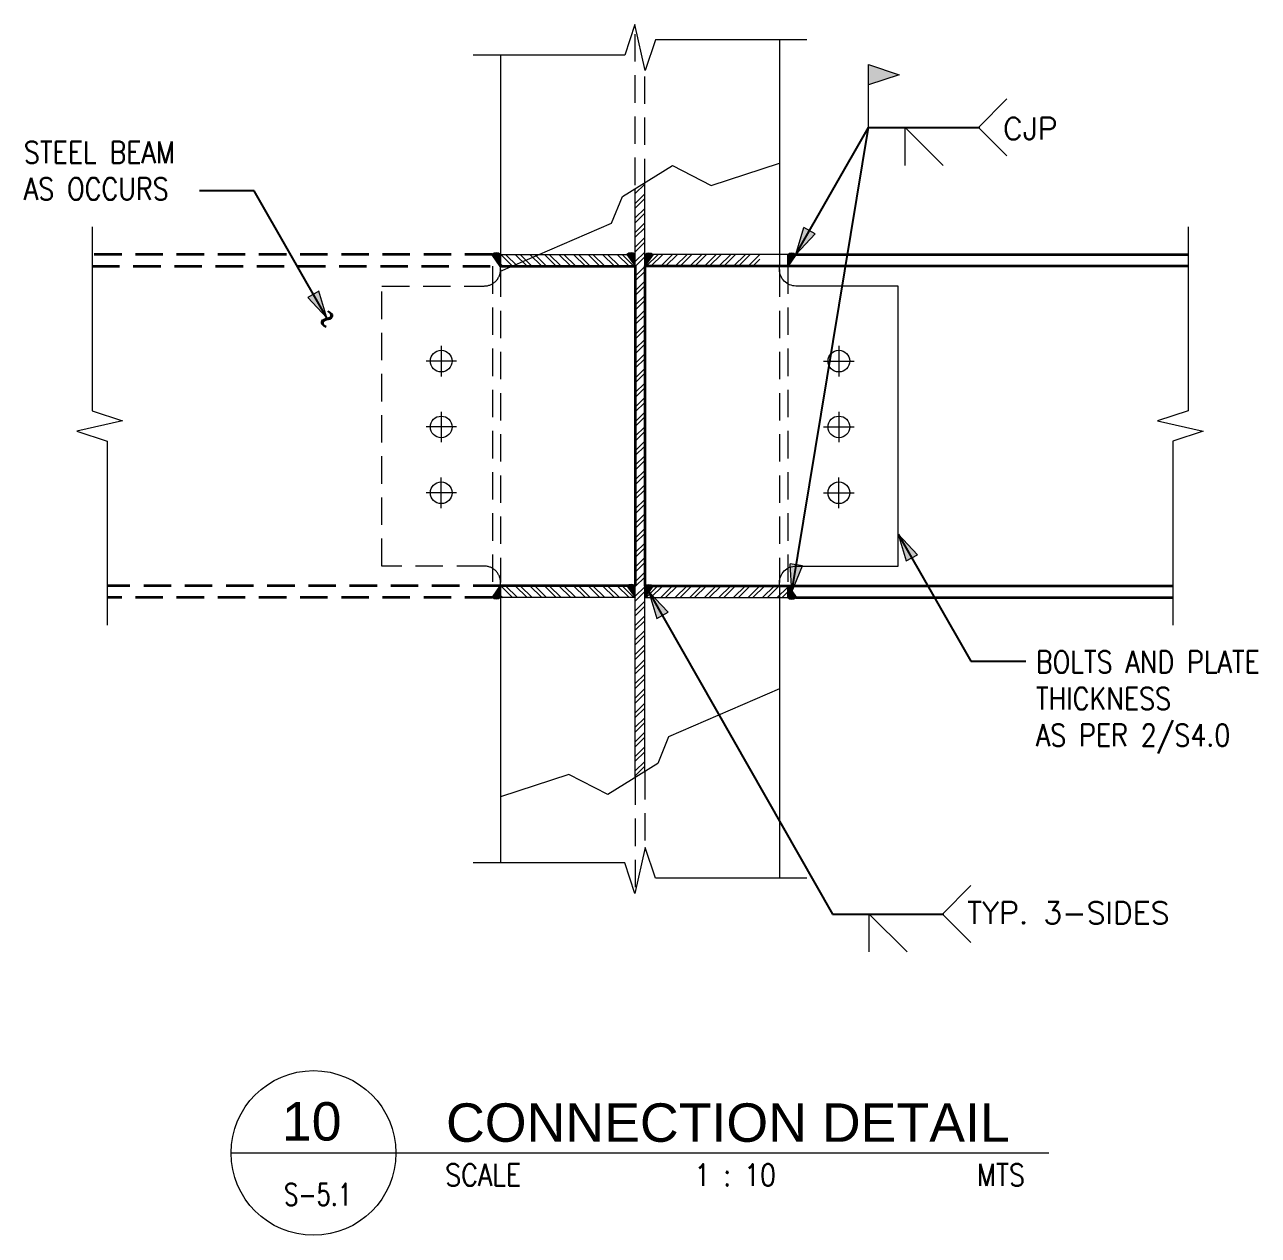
# Model space of a CAD drawing. Header units: millimetres. Extents: x 0 to 437400, y -4782 to 73710.
# Drawn here: x 6697 to 7820, y 6804 to 7907 of the extents above; entities that cross this region are included whole.
import ezdxf
from ezdxf.enums import TextEntityAlignment as Align

# ---------------------------------------------------------------- set-up
doc = ezdxf.new("R2010")
doc.units = ezdxf.units.MM
doc.header["$LTSCALE"] = 10
doc.header["$MEASUREMENT"] = 0
doc.linetypes.add('HIDDEN', pattern=[0.375, 0.25, -0.125])
doc.layers.get('0').update_dxf_attribs({"lineweight": 9})
for name, color, linetype, lineweight in [('.1 - NUMBER 8', 8, 'Continuous', 9), ('.1 - NUMBER 9', 9, 'Continuous', 9), ('.2 - RED', 1, 'Continuous', 20), ('.3 - YELLOW', 2, 'Continuous', 15), ('.4 - GREEN', 3, 'Continuous', 18), ('.5 - CYAN', 4, 'Continuous', 25), ('S-Anno-Text', 52, 'Continuous', 15), ('S-ANNO-WELD', 1, 'Continuous', 9), ('S-DETL-LN03', 3, 'Continuous', 9), ('S-DETL-LN4', 4, 'Continuous', 9), ('S-DETL-LN8', 8, 'Continuous', 9)]:
    doc.layers.add(name, color=color, linetype=linetype, lineweight=lineweight)
doc.styles.add('1', font='romans.shx', dxfattribs={"width": 0.85, "height": 60})
doc.styles.add('2', font='simplex.shx', dxfattribs={"width": 0.95, "height": 40})
doc.styles.add('ROMANSX', font='ROMANS.shx', dxfattribs={"height": 0.09375})
doc.styles.add('SHEETNAME', font='simplex.shx', dxfattribs={"width": 0.75, "height": 200})
doc.styles.add('TITLE1', font='HELV.shx', dxfattribs={"height": 500})
doc.dimstyles.new('ESCA_ARW$7', dxfattribs={"dimtxt": 200, "dimasz": 1, "dimexe": 100, "dimexo": 100, "dimgap": 100, "dimtad": 1, "dimdec": 0, "dimrnd": 1, "dimdsep": 46, "dimtxsty": '1', "dimblk1": 'dim_arw', "dimblk2": 'dim_arw', "dimsah": 1, "dimcen": 50, "dimclrd": 1, "dimclre": 256, "dimclrt": 52, "dimadec": 0, "dimazin": 0, "dimtfac": 1, "dimtofl": 0, "dimtmove": 0, "dimatfit": 3, "dimldrblk": 'dim_arw', "dimfxl": 1, "dimtolj": 1, "dimtzin": 0, "dimarcsym": 0})

# ---------------------------------------------------------------- blocks, each defined once
blk = doc.blocks.new('dim_arw')
h = blk.add_hatch(color=256)
h.paths.add_polyline_path([(-126, 29), (0, 0), (-126, -29, -0.115681), (-133, 0, -0.115681)])
h.paths.add_polyline_path([(-249, 58), (-126, 29, 0.115681), (-133, 0, 0.115681), (-126, -29), (-249, -58)])
for p, q in [((0, 0), (-249, 58)), ((-249, 58), (-249, -58)), ((0, 0), (-249, -58))]:
    blk.add_line(p, q)
blk = doc.blocks.new('*U11')
at = {"layer": 'S-ANNO-WELD'}
blk.add_lwpolyline([(0, 0), (0, -0.1622), (0.1622, 0)], dxfattribs=at)
blk = doc.blocks.new('*U8')
at = {"layer": 'S-ANNO-WELD'}
blk.add_line((0, 0), (0, 0.2249), dxfattribs=at)
blk.add_lwpolyline([(0, 0.1816), (0, 0.2683), (-0.13, 0.2249), (0, 0.1816)], dxfattribs=at)
blk.add_solid([(0, 0.1816), (-0.13, 0.2249), (0, 0.2683)], dxfattribs=at)

msp = doc.modelspace()

# ---------------------------------------------------------------- hatches: boundary and pattern name
at = {"layer": 'S-DETL-LN8'}
h = msp.add_hatch(dxfattribs=at)
h.set_pattern_fill('ANSI32', color=256, scale=25, style=0)
h.set_pattern_definition([(45, (-35043.045, 6747.5), (-6.629126, 6.629126), []), (45, (-35038.626, 6747.5), (-6.629126, 6.629126), [])])
h.paths.add_polyline_path([(7261.6, 7762.9), (7252.9, 7757.5), (7252.9, 7221), (7261.6, 7226.4)])
at = {"layer": 'S-DETL-LN8', "linetype": 'Continuous'}
for points in [[(7130.3, 7686.7), (7130.3, 7697.5, 0.345992), (7122.8, 7697.5)], [(7252.9, 7686.7), (7252.9, 7697.5, 0.345992), (7245.3, 7697.5)], [(7269.2, 7697.5, 0.345992), (7261.6, 7697.5), (7261.6, 7686.7)], [(7399.2, 7697.5, 0.345992), (7391.7, 7697.5), (7391.7, 7686.7)], [(7122.8, 7384.8, 0.345992), (7130.3, 7384.8), (7130.3, 7395.6)], [(7252.9, 7384.8), (7252.9, 7395.6, 0.345992), (7245.3, 7395.6)], [(7269.2, 7395.6, 0.345992), (7261.6, 7395.6), (7261.6, 7384.8)], [(7391.7, 7395.6), (7391.7, 7384.8, 0.345992), (7399.2, 7384.8)]]:
    msp.add_hatch(color=256, dxfattribs=at).paths.add_polyline_path(points)
at = {"layer": 'S-DETL-LN8'}
h = msp.add_hatch(dxfattribs=at)
h.set_pattern_fill('ANSI32', color=256, scale=25, style=0)
h.set_pattern_definition([(135, (47997.195, 6875.042), (6.629126, 6.629126), []), (135, (47992.775, 6875.042), (6.629126, 6.629126), [])])
h.paths.add_polyline_path([(7130.3, 7697.5), (7130.3, 7686.7), (7252.9, 7686.7), (7245.3, 7697.5)])
h = msp.add_hatch(dxfattribs=at)
h.set_pattern_fill('ANSI32', color=256, scale=25, style=0)
h.set_pattern_definition([(45, (-33482.685, 6875.042), (-6.629126, 6.629126), []), (45, (-33478.266, 6875.042), (-6.629126, 6.629126), [])])
h.paths.add_polyline_path([(7268.6, 7697.5), (7261, 7686.7), (7366.4, 7686.7), (7366.4, 7697.5)])
h = msp.add_hatch(dxfattribs=at)
h.set_pattern_fill('ANSI32', color=256, scale=25, style=0)
h.set_pattern_definition([(135, (47997.195, 6573.163), (6.629126, 6.629126), []), (135, (47992.775, 6573.163), (6.629126, 6.629126), [])])
h.paths.add_polyline_path([(7130.3, 7395.6), (7130.3, 7384.8), (7252.9, 7384.8), (7245.3, 7395.6)])
h = msp.add_hatch(dxfattribs=at)
h.set_pattern_fill('ANSI32', color=256, scale=25, style=0)
h.set_pattern_definition([(45, (-33482.685, 6573.163), (-6.629126, 6.629126), []), (45, (-33478.266, 6573.163), (-6.629126, 6.629126), [])])
h.paths.add_polyline_path([(7269.2, 7395.6), (7261.6, 7384.8), (7391.7, 7384.8), (7391.7, 7395.6)])

# ---------------------------------------------------------------- linework, layer by layer
at = {"layer": '.1 - NUMBER 8', "linetype": 'HIDDEN', "ltscale": 10}
for p, q in [((7122.8, 7686.7), (7122.8, 7395.6)), ((7130.3, 7683.7), (7130.3, 7398.6)), ((7384.2, 7683.7), (7384.2, 7398.6)), ((7391.7, 7686.7), (7391.7, 7395.6))]:
    msp.add_line(p, q, dxfattribs=at)
at = {"layer": '.1 - NUMBER 9', "color": 1}
for points in [[(7409.2, 7892.9), (7271.2, 7892.9), (7262, 7865.1), (7252.5, 7906.8), (7243.4, 7879), (7105.3, 7879)], [(7130.3, 7682.2), (7231.2, 7725.9), (7241.2, 7750.3), (7286.7, 7778.4), (7322.1, 7760.4), (7384.2, 7780.6)], [(7756.3, 7722.5), (7756.3, 7555.1), (7728.5, 7545.9), (7770.1, 7536.4), (7742.4, 7527.3), (7742.4, 7359.8)], [(7384.2, 7301.7), (7283.3, 7258.1), (7273.4, 7233.7), (7227.9, 7205.6), (7192.5, 7223.6), (7130.3, 7203.3)], [(7409.2, 7129.3), (7271.2, 7129.3), (7262, 7157.1), (7252.5, 7115.4), (7243.4, 7143.2), (7105.3, 7143.2)]]:
    msp.add_lwpolyline(points, dxfattribs=at)
at = {"layer": '.1 - NUMBER 9', "color": 251, "linetype": 'Continuous', "ltscale": 10}
msp.add_lwpolyline([(6758.3, 7722.5), (6758.3, 7555.1), (6786.1, 7545.9), (6744.4, 7536.4), (6772.2, 7527.3), (6772.2, 7359.8)], dxfattribs=at)
at = {"layer": '.2 - RED', "color": 1, "linetype": 'HIDDEN', "ltscale": 10}
for p, q in [((7252.9, 7760.7), (7252.9, 7905.2)), ((7261.6, 7759.7), (7261.6, 7866.7))]:
    msp.add_line(p, q, dxfattribs=at)
at = {"layer": '.2 - RED', "color": 1, "linetype": 'Continuous', "ltscale": 10}
for p, q in [((7261.6, 7226.4), (7261.6, 7762.9)), ((7252.9, 7221), (7252.9, 7757.5))]:
    msp.add_line(p, q, dxfattribs=at)
at = {"layer": '.3 - YELLOW', "linetype": 'HIDDEN', "ltscale": 10}
msp.add_lwpolyline([(7130.3, 7395.6), (7130.3, 7398.6, 0.414214), (7115.3, 7413.6), (7022.2, 7413.6), (7022.2, 7668.7), (7115.3, 7668.7, 0.414214), (7130.3, 7683.7), (7130.3, 7686.7)], format="xyb", dxfattribs=at)
at = {"layer": '.3 - YELLOW'}
msp.add_lwpolyline([(7384.2, 7395.6), (7384.2, 7398.6, -0.414214), (7399.2, 7413.6), (7492.4, 7413.6), (7492.4, 7668.7), (7399.2, 7668.7, -0.414214), (7384.2, 7683.7), (7384.2, 7686.7)], format="xyb", dxfattribs=at)
at = {"layer": '.4 - GREEN'}
for points in [[(7130.3, 7697.5), (7245.3, 7697.5), (7252.9, 7686.7), (7130.3, 7686.7), (7130.3, 7697.5), (7130.3, 7686.7)], [(7391.7, 7697.5), (7269.2, 7697.5), (7261.6, 7686.7), (7391.7, 7686.7), (7391.7, 7697.5), (7391.7, 7686.7)], [(7130.3, 7395.6), (7245.3, 7395.6), (7252.9, 7384.8), (7130.3, 7384.8), (7130.3, 7395.6), (7130.3, 7384.8)], [(7391.7, 7395.6), (7269.2, 7395.6), (7261.6, 7384.8), (7391.7, 7384.8), (7391.7, 7395.6), (7391.7, 7384.8)]]:
    msp.add_lwpolyline(points, dxfattribs=at)
at = {"layer": '.5 - CYAN', "color": 251, "linetype": 'HIDDEN', "lineweight": 35, "ltscale": 10}
for points in [[(7130.3, 7686.7), (7122.8, 7697.5), (6758.3, 7697.5)], [(6758.3, 7686.7), (7130.3, 7686.7)], [(7130.3, 7395.6), (6772.2, 7395.6)], [(7130.3, 7395.6), (7122.8, 7384.8), (6772.2, 7384.8)]]:
    msp.add_lwpolyline(points, dxfattribs=at)
at = {"layer": '.5 - CYAN', "lineweight": 35}
for points in [[(7391.7, 7686.7), (7399.2, 7697.5), (7756.3, 7697.5)], [(7756.3, 7686.7), (7261.6, 7686.7), (7261.6, 7395.6), (7742.4, 7395.6)], [(7391.7, 7395.6), (7399.2, 7384.8), (7742.4, 7384.8)]]:
    msp.add_lwpolyline(points, dxfattribs=at)
at = {"layer": 'S-Anno-Text', "color": 9}
for p, q in [((7076.2, 7614.2), (7076.2, 7586.4)), ((7438.3, 7614.2), (7438.3, 7586.4)), ((7090.1, 7600.3), (7062.4, 7600.3)), ((7424.4, 7600.3), (7452.1, 7600.3)), ((7076.2, 7554.2), (7076.2, 7526.4)), ((7438.3, 7554.2), (7438.3, 7526.4)), ((7090.1, 7540.3), (7062.4, 7540.3)), ((7424.4, 7540.3), (7452.1, 7540.3)), ((7076.2, 7466.4), (7076.2, 7494.2)), ((7438.3, 7466.4), (7438.3, 7494.2)), ((7090.1, 7480.3), (7062.4, 7480.3)), ((7424.4, 7480.3), (7452.1, 7480.3))]:
    msp.add_line(p, q, dxfattribs=at)
at = {"layer": 'S-Anno-Text', "color": 1}
msp.add_line((6884.9, 6878.9), (7629.6, 6878.9), dxfattribs=at)
at = {"layer": 'S-Anno-Text', "color": 9}
for centre in [(7076.2, 7600.3), (7438.3, 7600.3), (7076.2, 7540.3), (7438.3, 7540.3), (7076.2, 7480.3), (7438.3, 7480.3)]:
    msp.add_circle(centre, 9.87, dxfattribs=at)
at = {"layer": 'S-Anno-Text', "color": 1}
msp.add_circle((6959.9, 6878.9), 75, dxfattribs=at)
at = {"layer": 'S-ANNO-WELD'}
for points in [[(7591.4, 7839.2), (7565.4, 7813.2), (7591.4, 7787.3)], [(7558.6, 7070.6), (7532.6, 7096.6), (7558.6, 7122.5)]]:
    msp.add_lwpolyline(points, dxfattribs=at)
at = {"layer": 'S-DETL-LN03'}
for p, q in [((7384.2, 7892.9), (7384.2, 7686.7)), ((7130.3, 7879), (7130.3, 7686.7)), ((7130.3, 7395.6), (7130.3, 7143.2)), ((7384.2, 7395.6), (7384.2, 7129.3))]:
    msp.add_line(p, q, dxfattribs=at)
at = {"layer": 'S-DETL-LN03', "color": 1, "linetype": 'HIDDEN', "ltscale": 10}
for p, q in [((7261.6, 7226), (7261.6, 7155.5)), ((7252.9, 7221), (7252.9, 7117))]:
    msp.add_line(p, q, dxfattribs=at)
at = {"layer": 'S-DETL-LN4', "lineweight": 35}
msp.add_lwpolyline([(7130.3, 7686.7), (7252.9, 7686.7), (7252.9, 7395.6), (7130.3, 7395.6)], dxfattribs=at)
at = {"layer": 'S-DETL-LN8', "linetype": 'Continuous'}
for points in [[(7122.8, 7697.5), (7130.3, 7686.7), (7130.3, 7697.5, 0.345992), (7122.8, 7697.5, 1)], [(7245.3, 7697.5), (7252.9, 7686.7), (7252.9, 7697.5, 0.345992), (7245.3, 7697.5, 1)], [(7269.2, 7697.5), (7261.6, 7686.7), (7261.6, 7697.5, -0.345992), (7269.2, 7697.5, -1)], [(7399.2, 7697.5), (7391.7, 7686.7), (7391.7, 7697.5, -0.345992), (7399.2, 7697.5, -1)], [(7122.8, 7384.8), (7130.3, 7395.6), (7130.3, 7384.8, -0.345992), (7122.8, 7384.8, -1)], [(7245.3, 7395.6), (7252.9, 7384.8), (7252.9, 7395.6, 0.345992), (7245.3, 7395.6, 1)], [(7269.2, 7395.6), (7261.6, 7384.8), (7261.6, 7395.6, -0.345992), (7269.2, 7395.6, -1)], [(7399.2, 7384.8), (7391.7, 7395.6), (7391.7, 7384.8, 0.345992), (7399.2, 7384.8, 1)]]:
    msp.add_lwpolyline(points, format="xyb", dxfattribs=at)

# ---------------------------------------------------------------- block references
at = {"layer": 'S-ANNO-WELD', "xscale": -213.333333333343, "yscale": 213.3333333333321, "zscale": 213.3333333333333}
msp.add_blockref('*U8', (7465.4, 7813.2), dxfattribs=at)
at = {"layer": 'S-ANNO-WELD', "xscale": -213.333333333343, "yscale": 213.3333333333321, "zscale": 213.3333333333333, "rotation": 180}
for p in [(7498.8, 7778.6), (7466, 7062)]:
    msp.add_blockref('*U11', p, dxfattribs=at)

# ---------------------------------------------------------------- texts
at = {"layer": 'S-Anno-Text', "color": 5, "style": 'TITLE1'}
msp.add_text('10', height=35, dxfattribs=at).set_placement((6958.3, 6890.2), align=Align.CENTER)
msp.add_text('CONNECTION DETAIL', height=35, dxfattribs=at).set_placement((7080.6, 6889.1))
at = {"layer": 'S-Anno-Text', "style": '2', "width": 0.85}
msp.add_text('SCALE', height=20, dxfattribs=at).set_placement((7079.9, 6848.9))
at = {"layer": 'S-Anno-Text'}
for s, style, width, p in [('1 : 10', '2', 0.85, (7343.9, 6848.9)), ('S-5.1', 'SHEETNAME', 0.75, (6964.1, 6831.1))]:
    msp.add_text(s, height=20, dxfattribs=dict(at, style=style, width=width)).set_placement(p, align=Align.CENTER)
at = {"layer": 'S-Anno-Text', "style": '2', "width": 0.85}
msp.add_text('MTS', height=20, dxfattribs=at).set_placement((7607.8, 6848.9), align=Align.RIGHT)
at = {"layer": 'S-Anno-Text', "char_height": 20}
for s, insert, width, attachment_point, style in [('CJP', (7587.8, 7812.1), 151.008, 4, 'ROMANSX'), ('STEEL BEAM\\PAS OCCURS', (6696.2, 7800.5), 263.84, 1, '1'), ('BOLTS AND PLATE \\PTHICKNESS\\PAS PER 2/S4.0', (7617.7, 7336.2), 568.686, 1, '1'), ('TYP. 3-SIDES', (7555.1, 7097.7), 247.772, 4, 'ROMANSX')]:
    msp.add_mtext(s, dxfattribs=dict(at, insert=insert, width=width, attachment_point=attachment_point, style=style))
at = {"layer": 'S-Anno-Text', "insert": (6986.5, 7640.4), "char_height": 20, "width": 205.747, "attachment_point": 1, "rotation": 240.0357, "style": '1'}
msp.add_mtext('~', dxfattribs=at)

# ---------------------------------------------------------------- leaders
at = {"layer": 'S-ANNO-WELD'}
for points in [[(7395.5, 7390.2), (7465.4, 7813.2), (7565.4, 7813.2)], [(7399.2, 7697.5), (7465.4, 7813.2), (7566.7, 7813.2)], [(6972.2, 7639.6), (6906, 7755.4), (6856, 7755.4)], [(7492.4, 7442.7), (7558.5, 7327), (7608.5, 7327)], [(7265.4, 7390.2), (7432.6, 7096.6), (7534, 7096.6)]]:
    msp.add_leader(points, dimstyle='ESCA_ARW$7', override={"dimscale": 0.1}, dxfattribs=at)

doc.saveas('drawing.dxf')
